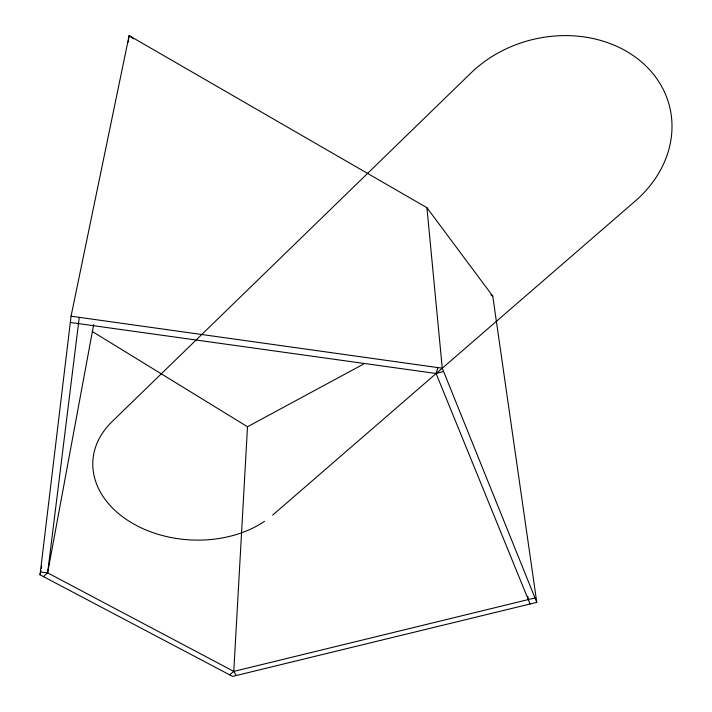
<?xml version="1.0" encoding="UTF-8"?>
<svg xmlns="http://www.w3.org/2000/svg" width="712" height="712" viewBox="0 0 712 712"><rect width="100%" height="100%" fill="white"/><g stroke="black" fill="none" stroke-linecap="round" stroke-linejoin="round"><path stroke-width="1.07" d="M236.242 675.519L233.785 671.407L247.5 426.746L363.556 364.09M40.041 574.824L71.058 316.19L129.121 35.6L426.924 207.708L492.748 296.103L536.777 602.361L232.61 676.4L40.041 574.824L40.878 570.472M43.485 576.64L47.624 572.857L79.263 317.338M128.178 42.186L129.121 35.6L133.633 38.831M534.997 597.938L233.785 671.407L47.624 572.857L93.664 324.619M41.296 568.301L41.714 566.12M437.853 367.597L436.091 373.497L530.084 603.99M272.66 515.114L635.175 201.131A117.391 97.918 -13.7 0 0 638.05 59.114A117.391 97.918 -13.7 0 0 470.943 72.998L111.971 421.744A101.273 73.087 3.4 0 0 127.822 520.41A101.273 73.087 3.4 0 0 264.561 521.309M229.567 674.789L233.785 671.407M443.585 371.477L436.091 373.497L70.31 322.456M40.379 572.021L47.624 572.857M71.058 316.19L442.268 368.211L536.777 602.361M92.649 331.703L247.5 426.746M490.951 294.804L492.748 296.103M527.823 596.264L528.286 599.566M426.924 207.708L442.268 368.211"/></g></svg>
